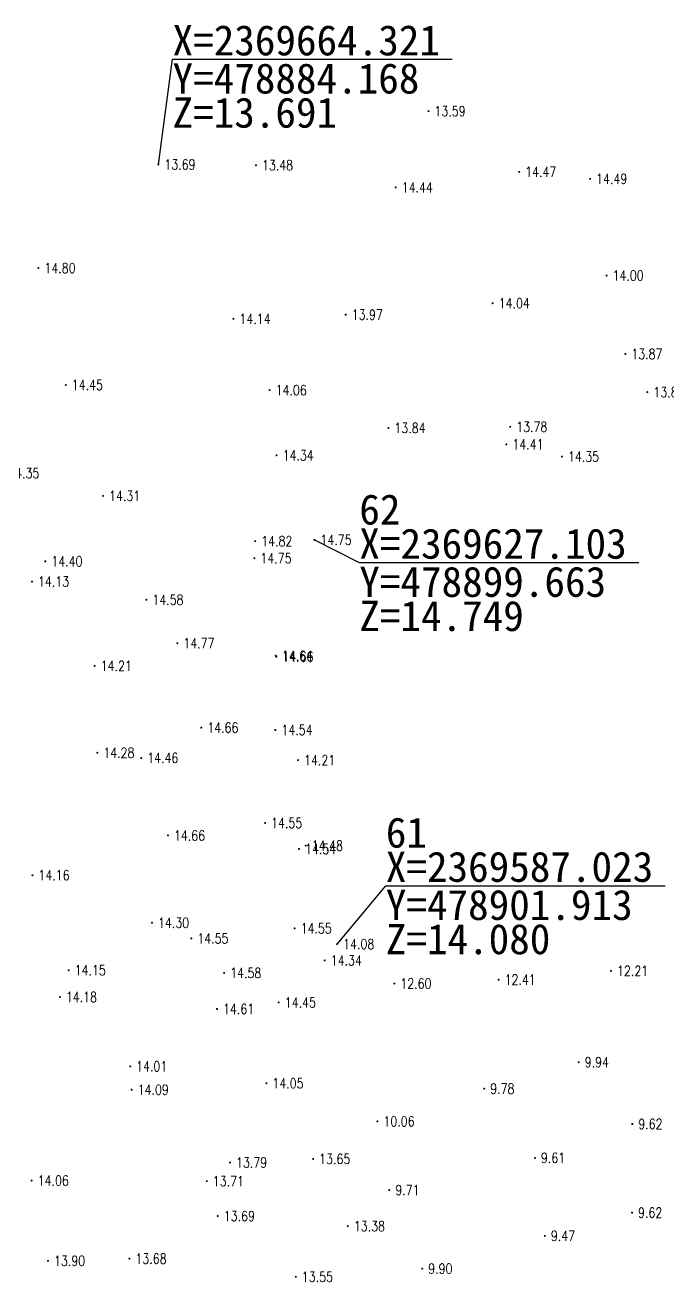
# Model space of a CAD drawing. Extents: x 478634 to 479141, y 2369294 to 2369803.
# Drawn here: x 478871 to 478934.7, y 2369553.5 to 2369678.1 of the extents above; entities that cross this region are included whole.
import ezdxf
from ezdxf.enums import TextEntityAlignment as Align

# ---------------------------------------------------------------- set-up
doc = ezdxf.new("R2010")
doc.units = 0
doc.header["$LTSCALE"] = 0.5
doc.layers.get('0').update_dxf_attribs({"linetype": 'CONTINUOUS'})
doc.layers.add('GCD', color=1, linetype='CONTINUOUS')
doc.styles.add('HZ', font='rs.shx', dxfattribs={"width": 0.8, "bigfont": 'hztxt.shx'})
doc.styles.add('宋体', font='')
doc.styles.get('宋体').set_extended_font_data('SimSun')

# ---------------------------------------------------------------- blocks, each defined once
blk = doc.blocks.new('GC200')
at = {"linetype": 'Continuous', "const_width": 0.2, "flags": 128}
blk.add_lwpolyline([(-0.1, 0, 1), (0.1, 0, 1)], format="xyb", close=True, dxfattribs=at)

msp = doc.modelspace()

# ---------------------------------------------------------------- linework, layer by layer
at = {"linetype": 'Continuous'}
for p, q in [((478884.17, 2369664.32, 13.69), (478885.58, 2369674.75)), ((478885.58, 2369674.75), (478913.32, 2369674.75)), ((478899.66, 2369627.1, 14.75), (478904.11, 2369624.84)), ((478904.11, 2369624.84), (478931.84, 2369624.84)), ((478901.91, 2369587.02, 14.08), (478906.74, 2369592.8)), ((478906.74, 2369592.8), (478934.47, 2369592.8))]:
    msp.add_line(p, q, dxfattribs=at)

# ---------------------------------------------------------------- block references
at = {"layer": 'GCD', "linetype": 'Continuous'}
ref = msp.add_blockref('GC200', (478910.97, 2369669.61, 13.59), dxfattribs=dict(at, xscale=0.5, yscale=0.5, zscale=0.5))
ref.add_attrib('height', '13.59', dxfattribs={"linetype": 'Continuous', "height": 1, "style": 'HZ', "width": 0.8}).set_placement((478911.57, 2369669.61, 13.59), align=Align.MIDDLE_LEFT)
ref = msp.add_blockref('GC200', (478884.17, 2369664.32, 13.69), dxfattribs=dict(at, xscale=0.5, yscale=0.5, zscale=0.5))
ref.add_attrib('height', '13.69', dxfattribs={"linetype": 'Continuous', "height": 1, "style": 'HZ', "width": 0.8}).set_placement((478884.77, 2369664.32, 13.69), align=Align.MIDDLE_LEFT)
ref = msp.add_blockref('GC200', (478893.85, 2369664.25, 13.48), dxfattribs=dict(at, xscale=0.5, yscale=0.5, zscale=0.5))
ref.add_attrib('height', '13.48', dxfattribs={"linetype": 'Continuous', "height": 1, "style": 'HZ', "width": 0.8}).set_placement((478894.45, 2369664.25, 13.48), align=Align.MIDDLE_LEFT)
ref = msp.add_blockref('GC200', (478919.97, 2369663.59, 14.47), dxfattribs=dict(at, xscale=0.5, yscale=0.5, zscale=0.5))
ref.add_attrib('height', '14.47', dxfattribs={"linetype": 'Continuous', "height": 1, "style": 'HZ', "width": 0.8}).set_placement((478920.57, 2369663.59, 14.47), align=Align.MIDDLE_LEFT)
ref = msp.add_blockref('GC200', (478927.01, 2369662.9, 14.49), dxfattribs=dict(at, xscale=0.5, yscale=0.5, zscale=0.5))
ref.add_attrib('height', '14.49', dxfattribs={"linetype": 'Continuous', "height": 1, "style": 'HZ', "width": 0.8}).set_placement((478927.61, 2369662.9, 14.49), align=Align.MIDDLE_LEFT)
ref = msp.add_blockref('GC200', (478907.72, 2369662.05, 14.44), dxfattribs=dict(at, xscale=0.5, yscale=0.5, zscale=0.5))
ref.add_attrib('height', '14.44', dxfattribs={"linetype": 'Continuous', "height": 1, "style": 'HZ', "width": 0.8}).set_placement((478908.32, 2369662.05, 14.44), align=Align.MIDDLE_LEFT)
ref = msp.add_blockref('GC200', (478872.27, 2369654.05, 14.8), dxfattribs=dict(at, xscale=0.5, yscale=0.5, zscale=0.5))
ref.add_attrib('height', '14.80', dxfattribs={"linetype": 'Continuous', "height": 1, "style": 'HZ', "width": 0.8}).set_placement((478872.87, 2369654.05, 14.8), align=Align.MIDDLE_LEFT)
ref = msp.add_blockref('GC200', (478928.64, 2369653.31, 13.99), dxfattribs=dict(at, xscale=0.5, yscale=0.5, zscale=0.5))
ref.add_attrib('height', '14.00', dxfattribs={"linetype": 'Continuous', "height": 1, "style": 'HZ', "width": 0.8}).set_placement((478929.24, 2369653.31, 13.99), align=Align.MIDDLE_LEFT)
ref = msp.add_blockref('GC200', (478917.34, 2369650.56, 14.04), dxfattribs=dict(at, xscale=0.5, yscale=0.5, zscale=0.5))
ref.add_attrib('height', '14.04', dxfattribs={"linetype": 'Continuous', "height": 1, "style": 'HZ', "width": 0.8}).set_placement((478917.94, 2369650.56, 14.04), align=Align.MIDDLE_LEFT)
ref = msp.add_blockref('GC200', (478902.76, 2369649.43, 13.97), dxfattribs=dict(at, xscale=0.5, yscale=0.5, zscale=0.5))
ref.add_attrib('height', '13.97', dxfattribs={"linetype": 'Continuous', "height": 1, "style": 'HZ', "width": 0.8}).set_placement((478903.36, 2369649.43, 13.97), align=Align.MIDDLE_LEFT)
ref = msp.add_blockref('GC200', (478891.62, 2369649.02, 14.14), dxfattribs=dict(at, xscale=0.5, yscale=0.5, zscale=0.5))
ref.add_attrib('height', '14.14', dxfattribs={"linetype": 'Continuous', "height": 1, "style": 'HZ', "width": 0.8}).set_placement((478892.22, 2369649.02, 14.14), align=Align.MIDDLE_LEFT)
ref = msp.add_blockref('GC200', (478930.51, 2369645.53, 13.87), dxfattribs=dict(at, xscale=0.5, yscale=0.5, zscale=0.5))
ref.add_attrib('height', '13.87', dxfattribs={"linetype": 'Continuous', "height": 1, "style": 'HZ', "width": 0.8}).set_placement((478931.1, 2369645.53, 13.87), align=Align.MIDDLE_LEFT)
ref = msp.add_blockref('GC200', (478874.99, 2369642.46, 14.45), dxfattribs=dict(at, xscale=0.5, yscale=0.5, zscale=0.5))
ref.add_attrib('height', '14.45', dxfattribs={"linetype": 'Continuous', "height": 1, "style": 'HZ', "width": 0.8}).set_placement((478875.59, 2369642.46, 14.45), align=Align.MIDDLE_LEFT)
ref = msp.add_blockref('GC200', (478895.21, 2369641.95, 14.05), dxfattribs=dict(at, xscale=0.5, yscale=0.5, zscale=0.5))
ref.add_attrib('height', '14.06', dxfattribs={"linetype": 'Continuous', "height": 1, "style": 'HZ', "width": 0.8}).set_placement((478895.81, 2369641.95, 14.05), align=Align.MIDDLE_LEFT)
ref = msp.add_blockref('GC200', (478932.69, 2369641.75, 13.87), dxfattribs=dict(at, xscale=0.5, yscale=0.5, zscale=0.5))
ref.add_attrib('height', '13.87', dxfattribs={"linetype": 'Continuous', "height": 1, "style": 'HZ', "width": 0.8}).set_placement((478933.29, 2369641.75, 13.87), align=Align.MIDDLE_LEFT)
ref = msp.add_blockref('GC200', (478907, 2369638.2, 13.84), dxfattribs=dict(at, xscale=0.5, yscale=0.5, zscale=0.5))
ref.add_attrib('height', '13.84', dxfattribs={"linetype": 'Continuous', "height": 1, "style": 'HZ', "width": 0.8}).set_placement((478907.6, 2369638.2, 13.84), align=Align.MIDDLE_LEFT)
ref = msp.add_blockref('GC200', (478919.08, 2369638.31, 13.78), dxfattribs=dict(at, xscale=0.5, yscale=0.5, zscale=0.5))
ref.add_attrib('height', '13.78', dxfattribs={"linetype": 'Continuous', "height": 1, "style": 'HZ', "width": 0.8}).set_placement((478919.68, 2369638.31, 13.78), align=Align.MIDDLE_LEFT)
ref = msp.add_blockref('GC200', (478895.9, 2369635.48, 14.34), dxfattribs=dict(at, xscale=0.5, yscale=0.5, zscale=0.5))
ref.add_attrib('height', '14.34', dxfattribs={"linetype": 'Continuous', "height": 1, "style": 'HZ', "width": 0.8}).set_placement((478896.5, 2369635.48, 14.34), align=Align.MIDDLE_LEFT)
ref = msp.add_blockref('GC200', (478918.7, 2369636.57, 14.41), dxfattribs=dict(at, xscale=0.5, yscale=0.5, zscale=0.5))
ref.add_attrib('height', '14.41', dxfattribs={"linetype": 'Continuous', "height": 1, "style": 'HZ', "width": 0.8}).set_placement((478919.3, 2369636.57, 14.41), align=Align.MIDDLE_LEFT)
ref = msp.add_blockref('GC200', (478924.21, 2369635.36, 14.35), dxfattribs=dict(at, xscale=0.5, yscale=0.5, zscale=0.5))
ref.add_attrib('height', '14.35', dxfattribs={"linetype": 'Continuous', "height": 1, "style": 'HZ', "width": 0.8}).set_placement((478924.81, 2369635.36, 14.35), align=Align.MIDDLE_LEFT)
ref = msp.add_blockref('GC200', (478868.68, 2369633.72, 14.35), dxfattribs=dict(at, xscale=0.5, yscale=0.5, zscale=0.5))
ref.add_attrib('height', '14.35', dxfattribs={"linetype": 'Continuous', "height": 1, "style": 'HZ', "width": 0.8}).set_placement((478869.28, 2369633.72, 14.35), align=Align.MIDDLE_LEFT)
ref = msp.add_blockref('GC200', (478878.69, 2369631.46, 14.31), dxfattribs=dict(at, xscale=0.5, yscale=0.5, zscale=0.5))
ref.add_attrib('height', '14.31', dxfattribs={"linetype": 'Continuous', "height": 1, "style": 'HZ', "width": 0.8}).set_placement((478879.29, 2369631.46, 14.31), align=Align.MIDDLE_LEFT)
ref = msp.add_blockref('GC200', (478893.78, 2369626.97, 14.82), dxfattribs=dict(at, xscale=0.5, yscale=0.5, zscale=0.5))
ref.add_attrib('height', '14.82', dxfattribs={"linetype": 'Continuous', "height": 1, "style": 'HZ', "width": 0.8}).set_placement((478894.38, 2369626.97, 14.82), align=Align.MIDDLE_LEFT)
ref = msp.add_blockref('GC200', (478899.66, 2369627.1, 14.75), dxfattribs=dict(at, xscale=0.5, yscale=0.5, zscale=0.5))
ref.add_attrib('height', '14.75', dxfattribs={"linetype": 'Continuous', "height": 1, "style": 'HZ', "width": 0.8}).set_placement((478900.26, 2369627.1, 14.75), align=Align.MIDDLE_LEFT)
ref = msp.add_blockref('GC200', (478872.96, 2369624.97, 14.4), dxfattribs=dict(at, xscale=0.5, yscale=0.5, zscale=0.5))
ref.add_attrib('height', '14.40', dxfattribs={"linetype": 'Continuous', "height": 1, "style": 'HZ', "width": 0.8}).set_placement((478873.56, 2369624.97, 14.4), align=Align.MIDDLE_LEFT)
ref = msp.add_blockref('GC200', (478893.7, 2369625.28, 14.75), dxfattribs=dict(at, xscale=0.5, yscale=0.5, zscale=0.5))
ref.add_attrib('height', '14.75', dxfattribs={"linetype": 'Continuous', "height": 1, "style": 'HZ', "width": 0.8}).set_placement((478894.3, 2369625.28, 14.75), align=Align.MIDDLE_LEFT)
ref = msp.add_blockref('GC200', (478871.63, 2369622.97, 14.13), dxfattribs=dict(at, xscale=0.5, yscale=0.5, zscale=0.5))
ref.add_attrib('height', '14.13', dxfattribs={"linetype": 'Continuous', "height": 1, "style": 'HZ', "width": 0.8}).set_placement((478872.23, 2369622.97, 14.13), align=Align.MIDDLE_LEFT)
ref = msp.add_blockref('GC200', (478882.98, 2369621.16, 14.58), dxfattribs=dict(at, xscale=0.5, yscale=0.5, zscale=0.5))
ref.add_attrib('height', '14.58', dxfattribs={"linetype": 'Continuous', "height": 1, "style": 'HZ', "width": 0.8}).set_placement((478883.58, 2369621.16, 14.58), align=Align.MIDDLE_LEFT)
ref = msp.add_blockref('GC200', (478886.06, 2369616.85, 14.77), dxfattribs=dict(at, xscale=0.5, yscale=0.5, zscale=0.5))
ref.add_attrib('height', '14.77', dxfattribs={"linetype": 'Continuous', "height": 1, "style": 'HZ', "width": 0.8}).set_placement((478886.66, 2369616.85, 14.77), align=Align.MIDDLE_LEFT)
ref = msp.add_blockref('GC200', (478895.82, 2369615.61, 14.64), dxfattribs=dict(at, xscale=0.5, yscale=0.5, zscale=0.5))
ref.add_attrib('height', '14.64', dxfattribs={"linetype": 'Continuous', "height": 1, "style": 'HZ', "width": 0.8}).set_placement((478896.42, 2369615.61, 14.64), align=Align.MIDDLE_LEFT)
ref = msp.add_blockref('GC200', (478877.85, 2369614.6, 14.21), dxfattribs=dict(at, xscale=0.5, yscale=0.5, zscale=0.5))
ref.add_attrib('height', '14.21', dxfattribs={"linetype": 'Continuous', "height": 1, "style": 'HZ', "width": 0.8}).set_placement((478878.45, 2369614.6, 14.21), align=Align.MIDDLE_LEFT)
ref = msp.add_blockref('GC200', (478895.88, 2369615.52, 14.66), dxfattribs=dict(at, xscale=0.5, yscale=0.5, zscale=0.5))
ref.add_attrib('height', '14.66', dxfattribs={"linetype": 'Continuous', "height": 1, "style": 'HZ', "width": 0.8}).set_placement((478896.48, 2369615.52, 14.66), align=Align.MIDDLE_LEFT)
ref = msp.add_blockref('GC200', (478888.43, 2369608.48, 14.66), dxfattribs=dict(at, xscale=0.5, yscale=0.5, zscale=0.5))
ref.add_attrib('height', '14.66', dxfattribs={"linetype": 'Continuous', "height": 1, "style": 'HZ', "width": 0.8}).set_placement((478889.03, 2369608.48, 14.66), align=Align.MIDDLE_LEFT)
ref = msp.add_blockref('GC200', (478895.78, 2369608.25, 14.54), dxfattribs=dict(at, xscale=0.5, yscale=0.5, zscale=0.5))
ref.add_attrib('height', '14.54', dxfattribs={"linetype": 'Continuous', "height": 1, "style": 'HZ', "width": 0.8}).set_placement((478896.39, 2369608.25, 14.54), align=Align.MIDDLE_LEFT)
ref = msp.add_blockref('GC200', (478878.11, 2369605.99, 14.28), dxfattribs=dict(at, xscale=0.5, yscale=0.5, zscale=0.5))
ref.add_attrib('height', '14.28', dxfattribs={"linetype": 'Continuous', "height": 1, "style": 'HZ', "width": 0.8}).set_placement((478878.71, 2369605.99, 14.28), align=Align.MIDDLE_LEFT)
ref = msp.add_blockref('GC200', (478882.47, 2369605.48, 14.46), dxfattribs=dict(at, xscale=0.5, yscale=0.5, zscale=0.5))
ref.add_attrib('height', '14.46', dxfattribs={"linetype": 'Continuous', "height": 1, "style": 'HZ', "width": 0.8}).set_placement((478883.07, 2369605.48, 14.46), align=Align.MIDDLE_LEFT)
ref = msp.add_blockref('GC200', (478898.03, 2369605.26, 14.21), dxfattribs=dict(at, xscale=0.5, yscale=0.5, zscale=0.5))
ref.add_attrib('height', '14.21', dxfattribs={"linetype": 'Continuous', "height": 1, "style": 'HZ', "width": 0.8}).set_placement((478898.63, 2369605.26, 14.21), align=Align.MIDDLE_LEFT)
ref = msp.add_blockref('GC200', (478894.76, 2369599.03, 14.55), dxfattribs=dict(at, xscale=0.5, yscale=0.5, zscale=0.5))
ref.add_attrib('height', '14.55', dxfattribs={"linetype": 'Continuous', "height": 1, "style": 'HZ', "width": 0.8}).set_placement((478895.36, 2369599.03, 14.55), align=Align.MIDDLE_LEFT)
ref = msp.add_blockref('GC200', (478885.12, 2369597.79, 14.66), dxfattribs=dict(at, xscale=0.5, yscale=0.5, zscale=0.5))
ref.add_attrib('height', '14.66', dxfattribs={"linetype": 'Continuous', "height": 1, "style": 'HZ', "width": 0.8}).set_placement((478885.72, 2369597.79, 14.66), align=Align.MIDDLE_LEFT)
ref = msp.add_blockref('GC200', (478898.13, 2369596.45, 14.54), dxfattribs=dict(at, xscale=0.5, yscale=0.5, zscale=0.5))
ref.add_attrib('height', '14.54', dxfattribs={"linetype": 'Continuous', "height": 1, "style": 'HZ', "width": 0.8}).set_placement((478898.73, 2369596.45, 14.54), align=Align.MIDDLE_LEFT)
ref = msp.add_blockref('GC200', (478898.8, 2369596.78, 14.48), dxfattribs=dict(at, xscale=0.5, yscale=0.5, zscale=0.5))
ref.add_attrib('height', '14.48', dxfattribs={"linetype": 'Continuous', "height": 1, "style": 'HZ', "width": 0.8}).set_placement((478899.4, 2369596.78, 14.48), align=Align.MIDDLE_LEFT)
ref = msp.add_blockref('GC200', (478871.68, 2369593.85, 14.16), dxfattribs=dict(at, xscale=0.5, yscale=0.5, zscale=0.5))
ref.add_attrib('height', '14.16', dxfattribs={"linetype": 'Continuous', "height": 1, "style": 'HZ', "width": 0.8}).set_placement((478872.28, 2369593.85, 14.16), align=Align.MIDDLE_LEFT)
ref = msp.add_blockref('GC200', (478883.54, 2369589.13, 14.3), dxfattribs=dict(at, xscale=0.5, yscale=0.5, zscale=0.5))
ref.add_attrib('height', '14.30', dxfattribs={"linetype": 'Continuous', "height": 1, "style": 'HZ', "width": 0.8}).set_placement((478884.14, 2369589.13, 14.3), align=Align.MIDDLE_LEFT)
ref = msp.add_blockref('GC200', (478897.69, 2369588.58, 14.55), dxfattribs=dict(at, xscale=0.5, yscale=0.5, zscale=0.5))
ref.add_attrib('height', '14.55', dxfattribs={"linetype": 'Continuous', "height": 1, "style": 'HZ', "width": 0.8}).set_placement((478898.29, 2369588.58, 14.55), align=Align.MIDDLE_LEFT)
ref = msp.add_blockref('GC200', (478887.44, 2369587.58, 14.55), dxfattribs=dict(at, xscale=0.5, yscale=0.5, zscale=0.5))
ref.add_attrib('height', '14.55', dxfattribs={"linetype": 'Continuous', "height": 1, "style": 'HZ', "width": 0.8}).set_placement((478888.04, 2369587.58, 14.55), align=Align.MIDDLE_LEFT)
ref = msp.add_blockref('GC200', (478901.91, 2369587.02, 14.08), dxfattribs=dict(at, xscale=0.5, yscale=0.5, zscale=0.5))
ref.add_attrib('height', '14.08', dxfattribs={"linetype": 'Continuous', "height": 1, "style": 'HZ', "width": 0.8}).set_placement((478902.51, 2369587.02, 14.08), align=Align.MIDDLE_LEFT)
ref = msp.add_blockref('GC200', (478875.27, 2369584.43, 14.15), dxfattribs=dict(at, xscale=0.5, yscale=0.5, zscale=0.5))
ref.add_attrib('height', '14.15', dxfattribs={"linetype": 'Continuous', "height": 1, "style": 'HZ', "width": 0.8}).set_placement((478875.87, 2369584.43, 14.15), align=Align.MIDDLE_LEFT)
ref = msp.add_blockref('GC200', (478900.68, 2369585.4, 14.34), dxfattribs=dict(at, xscale=0.5, yscale=0.5, zscale=0.5))
ref.add_attrib('height', '14.34', dxfattribs={"linetype": 'Continuous', "height": 1, "style": 'HZ', "width": 0.8}).set_placement((478901.28, 2369585.4, 14.34), align=Align.MIDDLE_LEFT)
ref = msp.add_blockref('GC200', (478890.7, 2369584.16, 14.58), dxfattribs=dict(at, xscale=0.5, yscale=0.5, zscale=0.5))
ref.add_attrib('height', '14.58', dxfattribs={"linetype": 'Continuous', "height": 1, "style": 'HZ', "width": 0.8}).set_placement((478891.3, 2369584.16, 14.58), align=Align.MIDDLE_LEFT)
ref = msp.add_blockref('GC200', (478917.93, 2369583.49, 12.41), dxfattribs=dict(at, xscale=0.5, yscale=0.5, zscale=0.5))
ref.add_attrib('height', '12.41', dxfattribs={"linetype": 'Continuous', "height": 1, "style": 'HZ', "width": 0.8}).set_placement((478918.53, 2369583.49, 12.41), align=Align.MIDDLE_LEFT)
ref = msp.add_blockref('GC200', (478929.08, 2369584.36, 12.21), dxfattribs=dict(at, xscale=0.5, yscale=0.5, zscale=0.5))
ref.add_attrib('height', '12.21', dxfattribs={"linetype": 'Continuous', "height": 1, "style": 'HZ', "width": 0.8}).set_placement((478929.68, 2369584.36, 12.21), align=Align.MIDDLE_LEFT)
ref = msp.add_blockref('GC200', (478907.58, 2369583.11, 12.6), dxfattribs=dict(at, xscale=0.5, yscale=0.5, zscale=0.5))
ref.add_attrib('height', '12.60', dxfattribs={"linetype": 'Continuous', "height": 1, "style": 'HZ', "width": 0.8}).set_placement((478908.18, 2369583.11, 12.6), align=Align.MIDDLE_LEFT)
ref = msp.add_blockref('GC200', (478874.4, 2369581.77, 14.18), dxfattribs=dict(at, xscale=0.5, yscale=0.5, zscale=0.5))
ref.add_attrib('height', '14.18', dxfattribs={"linetype": 'Continuous', "height": 1, "style": 'HZ', "width": 0.8}).set_placement((478875, 2369581.77, 14.18), align=Align.MIDDLE_LEFT)
ref = msp.add_blockref('GC200', (478896.11, 2369581.23, 14.45), dxfattribs=dict(at, xscale=0.5, yscale=0.5, zscale=0.5))
ref.add_attrib('height', '14.45', dxfattribs={"linetype": 'Continuous', "height": 1, "style": 'HZ', "width": 0.8}).set_placement((478896.72, 2369581.23, 14.45), align=Align.MIDDLE_LEFT)
ref = msp.add_blockref('GC200', (478889.99, 2369580.58, 14.61), dxfattribs=dict(at, xscale=0.5, yscale=0.5, zscale=0.5))
ref.add_attrib('height', '14.61', dxfattribs={"linetype": 'Continuous', "height": 1, "style": 'HZ', "width": 0.8}).set_placement((478890.59, 2369580.58, 14.61), align=Align.MIDDLE_LEFT)
ref = msp.add_blockref('GC200', (478881.38, 2369574.9, 14.01), dxfattribs=dict(at, xscale=0.5, yscale=0.5, zscale=0.5))
ref.add_attrib('height', '14.01', dxfattribs={"linetype": 'Continuous', "height": 1, "style": 'HZ', "width": 0.8}).set_placement((478881.97, 2369574.9, 14.01), align=Align.MIDDLE_LEFT)
ref = msp.add_blockref('GC200', (478925.88, 2369575.31, 9.94), dxfattribs=dict(at, xscale=0.5, yscale=0.5, zscale=0.5))
ref.add_attrib('height', '9.94', dxfattribs={"linetype": 'Continuous', "height": 1, "style": 'HZ', "width": 0.8}).set_placement((478926.48, 2369575.31, 9.94), align=Align.MIDDLE_LEFT)
ref = msp.add_blockref('GC200', (478894.89, 2369573.22, 14.05), dxfattribs=dict(at, xscale=0.5, yscale=0.5, zscale=0.5))
ref.add_attrib('height', '14.05', dxfattribs={"linetype": 'Continuous', "height": 1, "style": 'HZ', "width": 0.8}).set_placement((478895.49, 2369573.22, 14.05), align=Align.MIDDLE_LEFT)
ref = msp.add_blockref('GC200', (478881.52, 2369572.58, 14.09), dxfattribs=dict(at, xscale=0.5, yscale=0.5, zscale=0.5))
ref.add_attrib('height', '14.09', dxfattribs={"linetype": 'Continuous', "height": 1, "style": 'HZ', "width": 0.8}).set_placement((478882.12, 2369572.58, 14.09), align=Align.MIDDLE_LEFT)
ref = msp.add_blockref('GC200', (478916.5, 2369572.68, 9.78), dxfattribs=dict(at, xscale=0.5, yscale=0.5, zscale=0.5))
ref.add_attrib('height', '9.78', dxfattribs={"linetype": 'Continuous', "height": 1, "style": 'HZ', "width": 0.8}).set_placement((478917.1, 2369572.68, 9.78), align=Align.MIDDLE_LEFT)
ref = msp.add_blockref('GC200', (478905.91, 2369569.44, 10.06), dxfattribs=dict(at, xscale=0.5, yscale=0.5, zscale=0.5))
ref.add_attrib('height', '10.06', dxfattribs={"linetype": 'Continuous', "height": 1, "style": 'HZ', "width": 0.8}).set_placement((478906.51, 2369569.44, 10.06), align=Align.MIDDLE_LEFT)
ref = msp.add_blockref('GC200', (478931.2, 2369569.18, 9.62), dxfattribs=dict(at, xscale=0.5, yscale=0.5, zscale=0.5))
ref.add_attrib('height', '9.62', dxfattribs={"linetype": 'Continuous', "height": 1, "style": 'HZ', "width": 0.8}).set_placement((478931.79, 2369569.18, 9.62), align=Align.MIDDLE_LEFT)
ref = msp.add_blockref('GC200', (478899.53, 2369565.72, 13.64), dxfattribs=dict(at, xscale=0.5, yscale=0.5, zscale=0.5))
ref.add_attrib('height', '13.65', dxfattribs={"linetype": 'Continuous', "height": 1, "style": 'HZ', "width": 0.8}).set_placement((478900.13, 2369565.72, 13.64), align=Align.MIDDLE_LEFT)
ref = msp.add_blockref('GC200', (478921.53, 2369565.82, 9.61), dxfattribs=dict(at, xscale=0.5, yscale=0.5, zscale=0.5))
ref.add_attrib('height', '9.61', dxfattribs={"linetype": 'Continuous', "height": 1, "style": 'HZ', "width": 0.8}).set_placement((478922.13, 2369565.82, 9.61), align=Align.MIDDLE_LEFT)
ref = msp.add_blockref('GC200', (478891.28, 2369565.36, 13.79), dxfattribs=dict(at, xscale=0.5, yscale=0.5, zscale=0.5))
ref.add_attrib('height', '13.79', dxfattribs={"linetype": 'Continuous', "height": 1, "style": 'HZ', "width": 0.8}).set_placement((478891.88, 2369565.36, 13.79), align=Align.MIDDLE_LEFT)
ref = msp.add_blockref('GC200', (478871.6, 2369563.57, 14.06), dxfattribs=dict(at, xscale=0.5, yscale=0.5, zscale=0.5))
ref.add_attrib('height', '14.06', dxfattribs={"linetype": 'Continuous', "height": 1, "style": 'HZ', "width": 0.8}).set_placement((478872.2, 2369563.57, 14.06), align=Align.MIDDLE_LEFT)
ref = msp.add_blockref('GC200', (478888.98, 2369563.51, 13.71), dxfattribs=dict(at, xscale=0.5, yscale=0.5, zscale=0.5))
ref.add_attrib('height', '13.71', dxfattribs={"linetype": 'Continuous', "height": 1, "style": 'HZ', "width": 0.8}).set_placement((478889.58, 2369563.51, 13.71), align=Align.MIDDLE_LEFT)
ref = msp.add_blockref('GC200', (478907.08, 2369562.63, 9.71), dxfattribs=dict(at, xscale=0.5, yscale=0.5, zscale=0.5))
ref.add_attrib('height', '9.71', dxfattribs={"linetype": 'Continuous', "height": 1, "style": 'HZ', "width": 0.8}).set_placement((478907.68, 2369562.63, 9.71), align=Align.MIDDLE_LEFT)
ref = msp.add_blockref('GC200', (478890.07, 2369560.05, 13.69), dxfattribs=dict(at, xscale=0.5, yscale=0.5, zscale=0.5))
ref.add_attrib('height', '13.69', dxfattribs={"linetype": 'Continuous', "height": 1, "style": 'HZ', "width": 0.8}).set_placement((478890.67, 2369560.05, 13.69), align=Align.MIDDLE_LEFT)
ref = msp.add_blockref('GC200', (478931.17, 2369560.39, 9.62), dxfattribs=dict(at, xscale=0.5, yscale=0.5, zscale=0.5))
ref.add_attrib('height', '9.62', dxfattribs={"linetype": 'Continuous', "height": 1, "style": 'HZ', "width": 0.8}).set_placement((478931.77, 2369560.39, 9.62), align=Align.MIDDLE_LEFT)
ref = msp.add_blockref('GC200', (478902.97, 2369559.05, 13.38), dxfattribs=dict(at, xscale=0.5, yscale=0.5, zscale=0.5))
ref.add_attrib('height', '13.38', dxfattribs={"linetype": 'Continuous', "height": 1, "style": 'HZ', "width": 0.8}).set_placement((478903.57, 2369559.05, 13.38), align=Align.MIDDLE_LEFT)
ref = msp.add_blockref('GC200', (478922.52, 2369558.09, 9.47), dxfattribs=dict(at, xscale=0.5, yscale=0.5, zscale=0.5))
ref.add_attrib('height', '9.47', dxfattribs={"linetype": 'Continuous', "height": 1, "style": 'HZ', "width": 0.8}).set_placement((478923.12, 2369558.09, 9.47), align=Align.MIDDLE_LEFT)
ref = msp.add_blockref('GC200', (478881.3, 2369555.83, 13.68), dxfattribs=dict(at, xscale=0.5, yscale=0.5, zscale=0.5))
ref.add_attrib('height', '13.68', dxfattribs={"linetype": 'Continuous', "height": 1, "style": 'HZ', "width": 0.8}).set_placement((478881.9, 2369555.83, 13.68), align=Align.MIDDLE_LEFT)
ref = msp.add_blockref('GC200', (478873.22, 2369555.61, 13.9), dxfattribs=dict(at, xscale=0.5, yscale=0.5, zscale=0.5))
ref.add_attrib('height', '13.90', dxfattribs={"linetype": 'Continuous', "height": 1, "style": 'HZ', "width": 0.8}).set_placement((478873.82, 2369555.61, 13.9), align=Align.MIDDLE_LEFT)
ref = msp.add_blockref('GC200', (478910.35, 2369554.84, 9.89), dxfattribs=dict(at, xscale=0.5, yscale=0.5, zscale=0.5))
ref.add_attrib('height', '9.90', dxfattribs={"linetype": 'Continuous', "height": 1, "style": 'HZ', "width": 0.8}).set_placement((478910.95, 2369554.84, 9.89), align=Align.MIDDLE_LEFT)
ref = msp.add_blockref('GC200', (478897.81, 2369554.03, 13.55), dxfattribs=dict(at, xscale=0.5, yscale=0.5, zscale=0.5))
ref.add_attrib('height', '13.55', dxfattribs={"linetype": 'Continuous', "height": 1, "style": 'HZ', "width": 0.8}).set_placement((478898.41, 2369554.03, 13.55), align=Align.MIDDLE_LEFT)

# ---------------------------------------------------------------- texts
at = {"layer": 'GCD', "linetype": 'Continuous', "style": '宋体'}
for s, p in [('X=2369664.321', (478885.58, 2369675.14)), ('Y=478884.168', (478885.58, 2369671.36)), ('Z=13.691', (478885.58, 2369667.97)), ('62', (478904.11, 2369628.62)), ('X=2369627.103', (478904.11, 2369625.23)), ('Y=478899.663', (478904.11, 2369621.45)), ('Z=14.749', (478904.11, 2369618.06)), ('61', (478906.74, 2369596.58)), ('X=2369587.023', (478906.74, 2369593.19)), ('Y=478901.913', (478906.74, 2369589.41)), ('Z=14.080', (478906.74, 2369586.02))]:
    msp.add_text(s, height=3, dxfattribs=at).set_placement(p)

doc.saveas('drawing.dxf')
